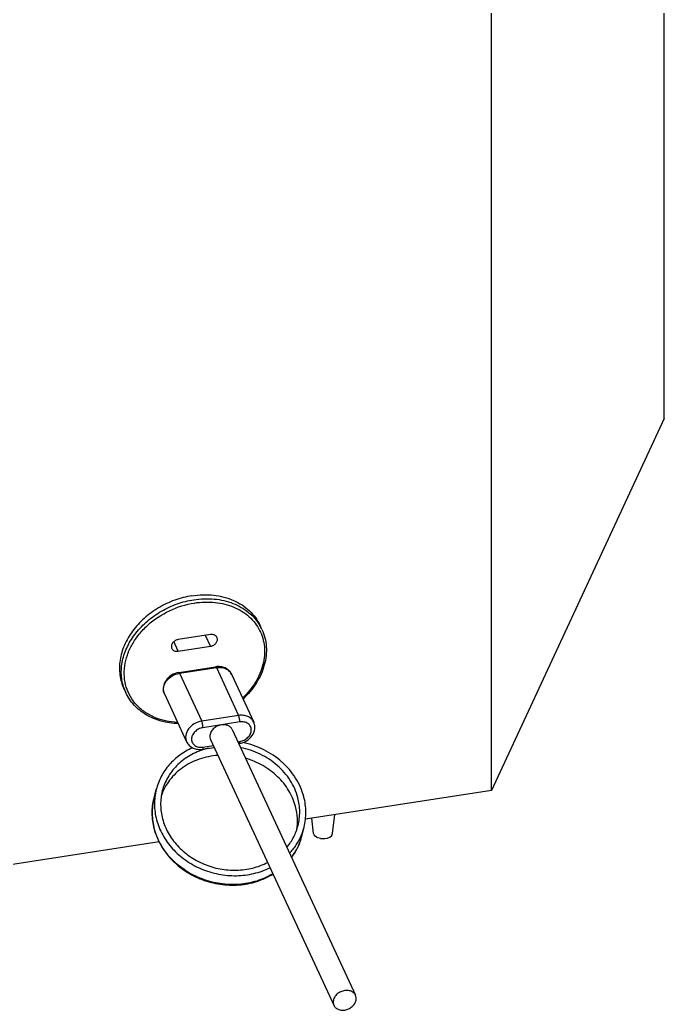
# Model space of a CAD drawing. Header units: millimetres. Extents: x 0 to 1189, y 0 to 841.
# Drawn here: x 425.3 to 560.5, y 211.5 to 419.3 of the extents above; entities that cross this region are included whole.
import ezdxf

# ---------------------------------------------------------------- set-up
doc = ezdxf.new("R2010")
doc.units = ezdxf.units.MM
doc.header["$LTSCALE"] = 65.395
doc.layers.get('0').update_dxf_attribs({"linetype": 'CONTINUOUS'})
doc.layers.add('AXIS', color=7, linetype='CONTINUOUS')
doc.layers.add('SURFACES', color=7, linetype='CONTINUOUS')

msp = doc.modelspace()

# ---------------------------------------------------------------- linework, layer by layer
at = {"color": 7, "linetype": 'Continuous'}
for p, q in [((465.3, 290.29), (458.54, 289.24)), ((458.54, 286.79), (465.3, 287.84)), ((458.65, 282.32), (466.38, 283.52)), ((469.7, 281.97), (474.36, 271.93)), ((455.63, 277.82), (460.29, 267.78)), ((463.61, 266.23), (466.07, 266.61)), ((471.22, 267.41), (471.34, 267.42))]:
    msp.add_line(p, q, dxfattribs=at)
at = {"color": 9, "linetype": 'Continuous'}
for p, q in [((465.3, 287.84), (464.24, 290.12)), ((458.54, 286.79), (457.61, 288.81)), ((458.8, 282.15), (466.53, 283.35)), ((466.53, 283.35), (471.19, 273.31)), ((458.8, 282.15), (463.46, 272.11)), ((471.19, 273.31), (463.46, 272.11))]:
    msp.add_line(p, q, dxfattribs=at)
for centre, radius, start, end in [((467.16, 287.23), 9.83, 30.2728, 30.5208), ((467.17, 287.23), 9.82, 24.8994, 30.2725), ((456.41, 282.24), 9.82, 199.5345, 204.8942), ((457.6, 278.74), 2.18, 200.1143, 204.8925), ((466.41, 252.97), 13.36, 194.7799, 195.2093), ((472.52, 251.06), 12.32, 342.0941, 342.6673), ((472.53, 251.06), 12.31, 342.6673, 345.7175)]:
    msp.add_arc(centre, radius, start, end, dxfattribs=at)
at = {"color": 7, "linetype": 'Continuous'}
msp.add_arc((468.34, 251.73), 15.1, 103.1144, 108.0472, dxfattribs=at)
at = {"color": 9, "linetype": 'Continuous'}
for points, knots in [([(447.16, 278.96), (447, 279.41), (446.74, 280.35), (446.5, 282.3), (446.72, 284.87), (447.79, 287.89), (449.6, 290.72), (452.03, 293.23), (454.97, 295.3), (458.26, 296.82), (460.61, 297.41), (461.79, 297.6)], [0, 0, 0, 0, 0.053933, 0.108552, 0.220967, 0.339454, 0.464491, 0.595216, 0.729744, 0.865571, 1, 1, 1, 1]), ([(461.79, 297.6), (463.21, 297.81), (466.01, 297.93), (469.4, 297.17), (471.76, 296.05), (473.31, 294.99), (474.63, 293.71), (475.33, 292.73), (475.63, 292.22)], [0, 0, 0, 0, 0.272748, 0.529879, 0.652376, 0.771011, 0.886529, 1, 1, 1, 1]), ([(458.41, 271.82), (457.56, 271.87), (455.91, 272.09), (453.57, 272.83), (451.49, 273.95), (449.76, 275.43), (448.42, 277.22), (447.54, 279.24), (447.14, 281.44), (447.23, 283.73), (447.8, 286.04), (448.83, 288.29), (450.29, 290.41), (452.76, 292.99), (456.59, 295.53), (460.12, 296.63), (461.92, 296.91)], [0, 0, 0, 0, 0.064613, 0.126583, 0.185948, 0.243117, 0.298843, 0.354132, 0.410071, 0.467627, 0.52749, 0.589994, 0.65511, 0.722491, 0.861136, 1, 1, 1, 1]), ([(461.92, 296.91), (463.35, 297.13), (465.52, 297.2), (468.28, 296.72), (470.2, 296.1), (471.93, 295.21), (473.44, 294.08), (474.69, 292.73), (475.66, 291.2), (476.33, 289.51), (476.66, 287.71), (476.67, 285.84), (476.35, 283.95), (475.71, 282.07), (474.43, 279.6), (473.06, 277.95), (472.03, 276.96)], [0, 0, 0, 0, 0.137355, 0.203185, 0.26676, 0.328123, 0.387523, 0.445417, 0.502435, 0.559315, 0.616811, 0.675601, 0.736212, 0.798969, 0.863988, 1, 1, 1, 1]), ([(466.38, 283.52), (466.4, 283.53), (466.47, 283.46), (466.51, 283.4), (466.53, 283.35)], [0, 0, 0, 0, 0.346036, 1, 1, 1, 1]), ([(466.53, 283.35), (466.86, 283.4), (467.53, 283.42), (468.46, 283.19), (469.23, 282.7), (469.59, 282.22), (469.7, 281.97)], [0, 0, 0, 0, 0.274513, 0.531976, 0.771729, 1, 1, 1, 1]), ([(455.56, 277.99), (455.48, 278.19), (455.39, 278.63), (455.47, 279.55), (456.04, 280.69), (457.25, 281.7), (458.27, 282.07), (458.8, 282.15)], [0, 0, 0, 0, 0.108712, 0.221523, 0.464355, 0.72957, 1, 1, 1, 1]), ([(458.65, 282.32), (458.67, 282.33), (458.75, 282.27), (458.78, 282.2), (458.8, 282.15)], [0, 0, 0, 0, 0.346036, 1, 1, 1, 1]), ([(474.36, 271.93), (474.24, 272.18), (473.89, 272.66), (473.12, 273.15), (472.19, 273.38), (471.52, 273.36), (471.19, 273.31)], [0, 0, 0, 0, 0.228271, 0.468024, 0.725487, 1, 1, 1, 1]), ([(471.45, 271.94), (471.45, 272.19), (471.4, 272.56), (471.3, 273.01), (471.23, 273.22), (471.19, 273.31)], [0, 0, 0, 0, 0.529921, 0.791578, 1, 1, 1, 1]), ([(463.46, 272.11), (462.91, 272.03), (461.85, 271.64), (460.63, 270.58), (460.08, 269.38), (460.07, 268.42), (460.19, 267.98), (460.29, 267.78)], [0, 0, 0, 0, 0.271823, 0.537456, 0.779084, 0.891312, 1, 1, 1, 1]), ([(463.72, 270.74), (463.4, 270.69), (462.77, 270.49), (461.99, 269.93), (461.45, 269.18), (461.24, 268.34), (461.43, 267.54), (462, 266.92), (462.81, 266.61), (463.42, 266.61), (463.72, 266.66)], [0, 0, 0, 0, 0.138659, 0.276464, 0.406256, 0.524788, 0.635421, 0.747116, 0.86803, 1, 1, 1, 1]), ([(463.72, 270.74), (463.72, 270.99), (463.67, 271.36), (463.57, 271.82), (463.5, 272.03), (463.46, 272.11)], [0, 0, 0, 0, 0.529921, 0.791578, 1, 1, 1, 1]), ([(471.45, 267.85), (471.77, 267.9), (472.39, 268.11), (473.18, 268.67), (473.72, 269.41), (473.93, 270.25), (473.74, 271.06), (473.17, 271.67), (472.35, 271.98), (471.75, 271.98), (471.45, 271.94)], [0, 0, 0, 0, 0.138659, 0.276464, 0.406256, 0.524788, 0.635421, 0.747116, 0.86803, 1, 1, 1, 1]), ([(463.72, 266.66), (463.72, 266.55), (463.71, 266.42), (463.67, 266.27), (463.63, 266.23), (463.61, 266.23)], [0, 0, 0, 0, 0.675013, 0.877648, 1, 1, 1, 1]), ([(471.45, 267.85), (471.45, 267.75), (471.44, 267.61), (471.4, 267.47), (471.36, 267.43), (471.34, 267.42)], [0, 0, 0, 0, 0.675013, 0.877648, 1, 1, 1, 1]), ([(453.5, 249.56), (453.22, 250.6), (452.93, 252.74), (453.19, 254.89), (453.45, 255.92)], [0, 0, 0, 0, 0.503644, 1, 1, 1, 1]), ([(478.39, 240.08), (477.33, 239.44), (475, 238.41), (471.23, 237.72), (467.32, 237.87), (463.51, 238.85), (460.02, 240.62), (457.06, 243.06), (454.8, 246.04), (453.84, 248.31), (453.52, 249.47)], [0, 0, 0, 0, 0.122291, 0.248136, 0.37644, 0.505599, 0.633837, 0.759564, 0.881709, 1, 1, 1, 1]), ([(484.24, 247.28), (484.03, 246.61), (483.48, 245.3), (482.72, 244.11), (482.29, 243.55)], [0, 0, 0, 0, 0.497793, 1, 1, 1, 1])]:
    msp.add_open_spline(points, degree=3, knots=knots, dxfattribs=at)
at = {"color": 7, "linetype": 'Continuous'}
for points, knots in [([(476.08, 291.37), (476.34, 290.8), (476.76, 289.62), (477.06, 287.75), (477.02, 285.82), (476.64, 283.87), (475.95, 281.94), (474.6, 279.44), (473.19, 277.76), (472.12, 276.76)], [0, 0, 0, 0, 0.115061, 0.231417, 0.350233, 0.472406, 0.598501, 0.728719, 1, 1, 1, 1]), ([(458.54, 289.24), (458.31, 289.21), (457.86, 289.04), (457.33, 288.58), (457.1, 288.07), (457.09, 287.66), (457.14, 287.47), (457.18, 287.39)], [0, 0, 0, 0, 0.271829, 0.537462, 0.779088, 0.891314, 1, 1, 1, 1]), ([(466.66, 289.69), (466.61, 289.8), (466.46, 290.01), (466.13, 290.22), (465.73, 290.32), (465.45, 290.31), (465.3, 290.29)], [0, 0, 0, 0, 0.228277, 0.468041, 0.725478, 1, 1, 1, 1]), ([(465.3, 287.84), (465.54, 287.87), (465.99, 288.04), (466.52, 288.5), (466.75, 289.01), (466.76, 289.42), (466.7, 289.61), (466.66, 289.69)], [0, 0, 0, 0, 0.271829, 0.537462, 0.779088, 0.891314, 1, 1, 1, 1]), ([(457.18, 287.39), (457.23, 287.28), (457.38, 287.07), (457.71, 286.86), (458.11, 286.76), (458.4, 286.77), (458.54, 286.79)], [0, 0, 0, 0, 0.228277, 0.468041, 0.725478, 1, 1, 1, 1]), ([(469.7, 281.97), (469.57, 282.25), (469.19, 282.78), (468.37, 283.33), (467.39, 283.59), (466.71, 283.57), (466.38, 283.52)], [0, 0, 0, 0, 0.241656, 0.487047, 0.739421, 1, 1, 1, 1]), ([(458.65, 282.32), (458.12, 282.24), (457.08, 281.86), (455.89, 280.77), (455.37, 279.53), (455.38, 278.52), (455.52, 278.04), (455.63, 277.82)], [0, 0, 0, 0, 0.260435, 0.517087, 0.761769, 0.881418, 1, 1, 1, 1]), ([(458.52, 271.59), (457.32, 271.63), (454.98, 271.97), (452.27, 273.09), (450.43, 274.35), (449.24, 275.46), (448.25, 276.71), (447.73, 277.63), (447.51, 278.11)], [0, 0, 0, 0, 0.268257, 0.522404, 0.644894, 0.764805, 0.882882, 1, 1, 1, 1]), ([(471.34, 267.42), (471.87, 267.51), (472.91, 267.89), (474.1, 268.98), (474.62, 270.21), (474.61, 271.22), (474.47, 271.7), (474.36, 271.93)], [0, 0, 0, 0, 0.260435, 0.517087, 0.761769, 0.881418, 1, 1, 1, 1]), ([(461.52, 266.53), (460.58, 266.1), (458.81, 265.07), (456.56, 263.02), (454.87, 260.56), (454.16, 258.72), (453.92, 257.78)], [0, 0, 0, 0, 0.258572, 0.510339, 0.756677, 1, 1, 1, 1]), ([(463.66, 266.08), (462.62, 265.74), (460.65, 264.85), (458.52, 263.18), (457.15, 261.6), (456.3, 260.3), (455.63, 258.92), (455.31, 257.95), (455.18, 257.46)], [0, 0, 0, 0, 0.259957, 0.512009, 0.635643, 0.757907, 0.879204, 1, 1, 1, 1]), ([(460.29, 267.78), (460.42, 267.5), (460.8, 266.96), (461.62, 266.42), (462.6, 266.16), (463.28, 266.17), (463.61, 266.23)], [0, 0, 0, 0, 0.241656, 0.487047, 0.739421, 1, 1, 1, 1]), ([(483.63, 256.04), (483.46, 256.68), (483.01, 257.95), (482.05, 259.73), (480.82, 261.39), (478.83, 263.38), (475.8, 265.36), (473.04, 266.27), (471.62, 266.54)], [0, 0, 0, 0, 0.118115, 0.238484, 0.361222, 0.486227, 0.741172, 1, 1, 1, 1]), ([(484.88, 256.24), (484.7, 256.93), (484.23, 258.28), (483.2, 260.2), (481.89, 261.98), (479.77, 264.13), (476.55, 266.29), (473.6, 267.3), (472.08, 267.62)], [0, 0, 0, 0, 0.118161, 0.238543, 0.36126, 0.486223, 0.741097, 1, 1, 1, 1]), ([(466.85, 264.93), (465.51, 264.83), (462.89, 264.31), (459.93, 262.81), (457.95, 261.18), (456.69, 259.78), (455.69, 258.23), (455.19, 257.1), (454.99, 256.53)], [0, 0, 0, 0, 0.26233, 0.515898, 0.639531, 0.761118, 0.881084, 1, 1, 1, 1]), ([(483.15, 254.18), (482.84, 255.35), (481.86, 257.65), (479.47, 260.6), (476.35, 262.93), (473.92, 263.95), (472.65, 264.32)], [0, 0, 0, 0, 0.238599, 0.48575, 0.740531, 1, 1, 1, 1]), ([(453.92, 257.78), (453.66, 256.76), (453.4, 254.61), (453.7, 252.47), (453.97, 251.43)], [0, 0, 0, 0, 0.496355, 1, 1, 1, 1]), ([(453.45, 255.92), (453.18, 254.87), (452.92, 252.69), (453.22, 250.52), (453.5, 249.46)], [0, 0, 0, 0, 0.496959, 1, 1, 1, 1]), ([(455.18, 257.46), (454.94, 256.52), (454.71, 254.55), (454.98, 252.58), (455.23, 251.62)], [0, 0, 0, 0, 0.496356, 1, 1, 1, 1]), ([(483.67, 250.21), (483.91, 251.15), (484.15, 253.12), (483.88, 255.09), (483.63, 256.04)], [0, 0, 0, 0, 0.496356, 1, 1, 1, 1]), ([(483.4, 249.3), (483.53, 250.1), (483.62, 251.75), (483.36, 253.38), (483.15, 254.18)], [0, 0, 0, 0, 0.496499, 1, 1, 1, 1]), ([(455.23, 251.62), (455.5, 250.6), (456.33, 248.57), (458.29, 245.88), (460.87, 243.65), (463.92, 241.99), (467.28, 240.99), (470.75, 240.71), (474.16, 241.16), (476.3, 241.95), (477.28, 242.46)], [0, 0, 0, 0, 0.118023, 0.239769, 0.365044, 0.49291, 0.621922, 0.750417, 0.876831, 1, 1, 1, 1]), ([(453.5, 249.46), (453.81, 248.29), (454.76, 245.99), (457.02, 242.97), (459.99, 240.5), (463.49, 238.73), (467.31, 237.74), (471.23, 237.61), (475.02, 238.32), (477.35, 239.37), (478.41, 240.02)], [0, 0, 0, 0, 0.119106, 0.241566, 0.367197, 0.495081, 0.623791, 0.751722, 0.877438, 1, 1, 1, 1]), ([(481.32, 245.64), (481.88, 246.31), (482.84, 247.75), (483.46, 249.38), (483.67, 250.21)], [0, 0, 0, 0, 0.502857, 1, 1, 1, 1]), ([(482.3, 243.53), (482.8, 244.2), (483.68, 245.64), (484.25, 247.22), (484.46, 248.02)], [0, 0, 0, 0, 0.501838, 1, 1, 1, 1])]:
    msp.add_open_spline(points, degree=3, knots=knots, dxfattribs=at)
at = {"layer": 'AXIS', "color": 7, "linetype": 'Continuous'}
for p, q in [((476.08, 291.37), (475.69, 292.2)), ((447.51, 278.11), (447.12, 278.94)), ((469.85, 270.35), (495.73, 214.58)), ((465.32, 268.24), (491.2, 212.48)), ((453.45, 255.92), (453.92, 257.78)), ((486.93, 248.53), (486.55, 251.75)), ((490.92, 248.53), (491.39, 252.49)), ((484.46, 248.02), (484.93, 249.89))]:
    msp.add_line(p, q, dxfattribs=at)
at = {"layer": 'AXIS', "color": 9, "linetype": 'Continuous'}
for p, q in [((471.45, 271.94), (463.72, 270.74)), ((463.72, 266.66), (465.9, 266.99)), ((471.04, 267.79), (471.45, 267.85))]:
    msp.add_line(p, q, dxfattribs=at)
at = {"layer": 'AXIS', "color": 7, "linetype": 'Continuous'}
msp.add_arc((472.98, 252.93), 12.34, 336.8508, 345.7084, dxfattribs=at)
for points, knots in [([(461.41, 298.43), (460.18, 298.24), (457.73, 297.61), (454.33, 296), (451.32, 293.8), (448.87, 291.13), (447.12, 288.14), (446.33, 285.47), (446.16, 283.35), (446.25, 281.82), (446.56, 280.33), (446.91, 279.39), (447.12, 278.94)], [0, 0, 0, 0, 0.135184, 0.271719, 0.406674, 0.537376, 0.661909, 0.779579, 0.836182, 0.891537, 0.946001, 1, 1, 1, 1]), ([(461.41, 298.43), (462.91, 298.67), (465.2, 298.74), (468.11, 298.21), (470.12, 297.52), (471.93, 296.56), (473.49, 295.34), (474.78, 293.88), (475.43, 292.78), (475.69, 292.2)], [0, 0, 0, 0, 0.273773, 0.404828, 0.531278, 0.653244, 0.771292, 0.886425, 1, 1, 1, 1]), ([(467.58, 271.34), (467.26, 271.29), (466.64, 271.08), (465.85, 270.53), (465.31, 269.78), (465.17, 269.2), (465.17, 268.92)], [0, 0, 0, 0, 0.264219, 0.526811, 0.774133, 1, 1, 1, 1]), ([(469.85, 270.35), (469.77, 270.53), (469.52, 270.87), (468.97, 271.22), (468.3, 271.39), (467.82, 271.38), (467.58, 271.34)], [0, 0, 0, 0, 0.228268, 0.468019, 0.725478, 1, 1, 1, 1]), ([(465.17, 268.92), (465.17, 268.86), (465.18, 268.63), (465.24, 268.4), (465.32, 268.25)], [0, 0, 0, 0, 0.254431, 1, 1, 1, 1]), ([(484.93, 249.89), (485.2, 250.91), (485.45, 253.06), (485.16, 255.2), (484.88, 256.24)], [0, 0, 0, 0, 0.496354, 1, 1, 1, 1]), ([(453.97, 251.43), (454.27, 250.32), (455.16, 248.13), (457.27, 245.22), (460.04, 242.8), (463.33, 240.99), (466.95, 239.89), (470.71, 239.55), (474.4, 240), (476.72, 240.82), (477.8, 241.36)], [0, 0, 0, 0, 0.117987, 0.239667, 0.364859, 0.49265, 0.621625, 0.750146, 0.876662, 1, 1, 1, 1]), ([(481.9, 244.39), (482.41, 244.93), (483.33, 246.1), (484.03, 247.41), (484.32, 248.08)], [0, 0, 0, 0, 0.503147, 1, 1, 1, 1]), ([(488.41, 247.49), (488.22, 247.52), (487.63, 247.66), (486.98, 248.11), (486.93, 248.53)], [0, 0, 0, 0, 0.313104, 1, 1, 1, 1]), ([(488.41, 247.49), (488.7, 247.45), (489.59, 247.41), (490.84, 247.89), (490.92, 248.53)], [0, 0, 0, 0, 0.309503, 1, 1, 1, 1]), ([(495.73, 214.58), (495.64, 214.79), (495.33, 215.18), (494.66, 215.54), (493.86, 215.65), (493.03, 215.51), (492.24, 215.15), (491.59, 214.6), (491.16, 213.91), (491.05, 213.4), (491.05, 213.16)], [0, 0, 0, 0, 0.109293, 0.22553, 0.351667, 0.485916, 0.623248, 0.757527, 0.883711, 1, 1, 1, 1]), ([(495.88, 213.9), (495.88, 213.96), (495.87, 214.2), (495.81, 214.43), (495.73, 214.58)], [0, 0, 0, 0, 0.254392, 1, 1, 1, 1]), ([(491.05, 213.16), (491.05, 213.1), (491.06, 212.86), (491.12, 212.63), (491.2, 212.48)], [0, 0, 0, 0, 0.254392, 1, 1, 1, 1]), ([(491.2, 212.48), (491.29, 212.27), (491.6, 211.88), (492.27, 211.52), (493.07, 211.41), (493.9, 211.55), (494.69, 211.91), (495.34, 212.47), (495.77, 213.15), (495.88, 213.66), (495.88, 213.9)], [0, 0, 0, 0, 0.109293, 0.22553, 0.351667, 0.485916, 0.623248, 0.757527, 0.883711, 1, 1, 1, 1])]:
    msp.add_open_spline(points, degree=3, knots=knots, dxfattribs=at)
at = {"layer": 'SURFACES', "color": 7, "linetype": 'Continuous'}
for p, q in [((560.51, 335.66), (560.51, 616.53)), ((524.28, 257.58), (524.28, 538.46)), ((560.51, 335.66), (524.28, 257.58)), ((524.28, 257.58), (485.24, 251.54)), ((454.51, 246.79), (389.05, 236.66))]:
    msp.add_line(p, q, dxfattribs=at)

doc.saveas('drawing.dxf')
